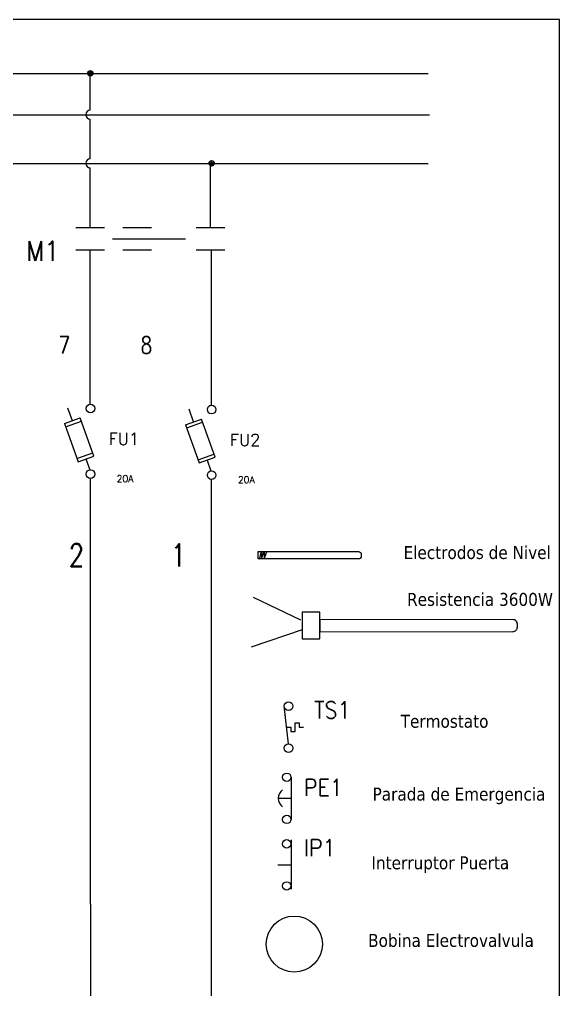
# Model space of a CAD drawing. Header units: millimetres. Extents: x 123.5 to 144.3, y 105.4 to 121.6.
# Drawn here: x 138.24 to 144.26, y 110.8 to 121.59 of the extents above; entities that cross this region are included whole.
import ezdxf
from ezdxf.enums import TextEntityAlignment as Align

# ---------------------------------------------------------------- set-up
doc = ezdxf.new("R2010")
doc.units = ezdxf.units.MM
for name, color, linetype in [('BLK_12AWG', 7, 'Continuous'), ('LINK', 9, 'Continuous'), ('SYMS', 7, 'Continuous'), ('TAGS', 250, 'Continuous'), ('TERMS', 250, 'Continuous'), ('WIREFIXED', 7, 'Continuous'), ('WIRES', 7, 'Continuous')]:
    doc.layers.add(name, color=color, linetype=linetype)
doc.layers.add('WIRENO', color=7, linetype='Continuous', true_color=0x000000)
doc.styles.get("Standard").update_dxf_attribs({"font": 'tahoma.ttf'})
doc.styles.add('WD', font='romans.shx')

# ---------------------------------------------------------------- blocks, each defined once
blk = doc.blocks.new('WDDOT')
for radius in [0.03, 0.0187, 0.00929]:
    blk.add_circle((0, 0), radius)
blk = doc.blocks.new('Resistencia')
at = {"layer": 'WIRENO'}
for p, q in [((112.31, 58.18), (107.01, 60.71)), ((112.43, 57.1), (106.77, 55.17))]:
    blk.add_line(p, q, dxfattribs=at)
blk.add_lwpolyline([(114.4, 59.08), (112.46, 59.08), (112.46, 56.11), (114.4, 56.11)], close=True, dxfattribs=at)
blk.add_lwpolyline([(135.9, 58.24), (114.42, 58.21), (114.42, 56.89), (135.9, 56.92, 0.414214), (136.4, 57.42), (136.4, 57.74, 0.414214)], format="xyb", close=True, dxfattribs=at)
blk = doc.blocks.new('Nivel')
at = {"layer": 'WIRENO'}
for p, q in [((103.38, 60.01), (103.74, 61.39)), ((103.74, 61.39), (103.74, 60.1)), ((103.74, 60.1), (104.25, 61.39)), ((104.25, 61.39), (104.25, 60.07)), ((104.25, 60.07), (104.74, 61.36))]:
    blk.add_line(p, q, dxfattribs=at)
blk.add_lwpolyline([(103.12, 61.39), (121.77, 61.39, -0.414214), (122.27, 60.89), (122.27, 60.54, -0.414214), (121.77, 60.04), (103.12, 60.04)], format="xyb", close=True, dxfattribs=at)
blk = doc.blocks.new('VTS12')
at = {"linetype": 'Continuous'}
blk.add_line((-0.002, -0.1231), (-0.0326, 0.1594), dxfattribs=at)
for p, q in [((-0.0153, 0), (0.0168, 0)), ((0.0168, 0), (0.0168, -0.0312)), ((0.0481, -0.0312), (0.0481, 0.0312)), ((0.0481, 0.0312), (0.0793, 0.0312)), ((0.0793, 0.0312), (0.0793, 0)), ((0.0793, 0), (0.1106, 0)), ((0.0168, -0.0312), (0.0481, -0.0312))]:
    blk.add_line(p, q)
for centre in [(0, 0.1553), (0, -0.1553)]:
    blk.add_circle(centre, 0.0322)
at = {"style": 'WD'}
for tag, p, width in [('INST', (0.1894, 0.3902), 0.7), ('LOC', (0.1894, 0.2206), 0.7), ('TAG1', (0.1894, 0.0644), 0.9), ('XREF', (0.1912, -0.09), 0.7), ('DESC1', (0.1912, -0.242), 0.7), ('DESC2', (0.1912, -0.3982), 0.7), ('RATING1', (0.1875, -0.5545), 0.7), ('WDTAGALT', (0.1868, -0.7158), 0.7)]:
    blk.add_attdef(tag, p, '', height=0.125, dxfattribs=dict(at, width=width))
at = {"linetype": 'Continuous', "style": 'WD'}
for tag, height, flags, p in [('TERM01', 0.125, 8, (-0.055, 0.2066)), ('CAT', 0.01, 9, (-0.0796, -0.0731)), ('MFG', 0.01, 9, (-0.0796, -0.0881))]:
    blk.add_attdef(tag, text='', height=height, dxfattribs=dict(at, flags=flags)).set_placement(p, align=Align.RIGHT)
at = {"color": 7, "style": 'WD', "flags": 1}
for tag, p in [('X2TERM01', (0, 0.1875)), ('X8TERM02', (0, -0.1875))]:
    blk.add_attdef(tag, p, '', height=0.0125, dxfattribs=at)
at = {"color": 7, "style": 'WD'}
for tag, p in [('X4LINK', (-0.1094, 0)), ('X1LINK', (0.1562, 0))]:
    blk.add_attdef(tag, p, '', height=0.01, dxfattribs=at)
at = {"style": 'WD'}
for tag, flags, p in [('CONTACT', 1, (-0.0796, -0.0531)), ('FAMILY', 9, (-0.0796, -0.0365))]:
    blk.add_attdef(tag, text='', height=0.01, dxfattribs=dict(at, flags=flags)).set_placement(p, align=Align.RIGHT)
at = {"linetype": 'Continuous', "style": 'WD', "flags": 9}
blk.add_attdef('ASSYCODE', text='', height=0.01, dxfattribs=at).set_placement((-0.0938, -0.125), align=Align.CENTER)
at = {"linetype": 'Continuous', "style": 'WD', "flags": 8}
blk.add_attdef('TERM02', text='', height=0.125, dxfattribs=at).set_placement((-0.0407, -0.2134), align=Align.TOP_RIGHT)
blk = doc.blocks.new('VPB12M')
for p, q in [((0.0343, -0.1562), (0.0343, 0.1562)), ((-0.0646, 0), (0.0343, 0))]:
    blk.add_line(p, q)
for centre in [(0, 0.1562), (0, -0.1562)]:
    blk.add_circle(centre, 0.0312)
blk.add_arc((0.0156, 0), 0.0781, 126.8699, 233.1301)
at = {"style": 'WD'}
for tag, p, width in [('INST', (0.1269, 0.3434), 0.7), ('LOC', (0.1269, 0.1738), 0.7), ('TAG1', (0.1269, 0.0175), 0.9), ('XREF', (0.1287, -0.1369), 0.7), ('DESC1', (0.1287, -0.2889), 0.7), ('DESC2', (0.1287, -0.4451), 0.7)]:
    blk.add_attdef(tag, p, '', height=0.125, dxfattribs=dict(at, width=width))
at = {"linetype": 'Continuous', "style": 'WD'}
for tag, height, flags, p in [('TERM01', 0.125, 8, (-0.055, 0.2066)), ('CAT', 0.01, 9, (-0.1109, -0.0731)), ('MFG', 0.01, 9, (-0.1109, -0.0881))]:
    blk.add_attdef(tag, text='', height=height, dxfattribs=dict(at, flags=flags)).set_placement(p, align=Align.RIGHT)
at = {"color": 7, "style": 'WD', "flags": 1}
for tag, p in [('X2TERM01', (0, 0.1875)), ('X8TERM02', (0, -0.1875))]:
    blk.add_attdef(tag, p, '', height=0.0125, dxfattribs=at)
at = {"color": 7, "style": 'WD'}
for tag, p in [('X4LINK', (-0.1406, 0)), ('X1LINK', (0.125, 0))]:
    blk.add_attdef(tag, p, '', height=0.01, dxfattribs=at)
at = {"style": 'WD'}
for tag, flags, p in [('CONTACT', 1, (-0.1109, -0.0531)), ('FAMILY', 9, (-0.1109, -0.0365))]:
    blk.add_attdef(tag, text='', height=0.01, dxfattribs=dict(at, flags=flags)).set_placement(p, align=Align.RIGHT)
at = {"linetype": 'Continuous', "style": 'WD', "flags": 9}
blk.add_attdef('ASSYCODE', text='', height=0.01, dxfattribs=at).set_placement((-0.1247, -0.1056), align=Align.CENTER)
at = {"linetype": 'Continuous', "style": 'WD', "flags": 8}
blk.add_attdef('TERM02', text='', height=0.125, dxfattribs=at).set_placement((-0.0407, -0.2134), align=Align.TOP_RIGHT)
blk = doc.blocks.new('VPB12')
for p, q in [((0.0335, 0.1849), (0.0335, -0.1801)), ((-0.0644, 0), (0.0335, 0))]:
    blk.add_line(p, q)
for centre in [(0, 0.1562), (0, -0.1562)]:
    blk.add_circle(centre, 0.0312)
at = {"style": 'WD'}
for tag, p, width in [('INST', (0.1269, 0.3902), 0.7), ('LOC', (0.1269, 0.2206), 0.7), ('TAG1', (0.1269, 0.0644), 0.9), ('XREF', (0.1287, -0.09), 0.7), ('DESC1', (0.1287, -0.242), 0.7), ('DESC2', (0.1287, -0.3982), 0.7)]:
    blk.add_attdef(tag, p, '', height=0.125, dxfattribs=dict(at, width=width))
at = {"linetype": 'Continuous', "style": 'WD'}
for tag, height, flags, p in [('TERM01', 0.125, 8, (-0.055, 0.2223)), ('CAT', 0.01, 9, (0.0141, -0.0731)), ('MFG', 0.01, 9, (0.0141, -0.0881))]:
    blk.add_attdef(tag, text='', height=height, dxfattribs=dict(at, flags=flags)).set_placement(p, align=Align.RIGHT)
at = {"color": 7, "style": 'WD', "flags": 1}
for tag, p in [('X2TERM01', (0, 0.1875)), ('X8TERM02', (0, -0.1875))]:
    blk.add_attdef(tag, p, '', height=0.0125, dxfattribs=at)
at = {"color": 7, "style": 'WD'}
for tag, p in [('X4LINK', (-0.125, 0)), ('X1LINK', (0.125, 0))]:
    blk.add_attdef(tag, p, '', height=0.01, dxfattribs=at)
at = {"style": 'WD'}
for tag, flags, p in [('CONTACT', 1, (0.0141, -0.0531)), ('FAMILY', 9, (0.0141, -0.0365))]:
    blk.add_attdef(tag, text='', height=0.01, dxfattribs=dict(at, flags=flags)).set_placement(p, align=Align.RIGHT)
at = {"linetype": 'Continuous', "style": 'WD', "flags": 9}
blk.add_attdef('ASSYCODE', text='', height=0.01, dxfattribs=at).set_placement((-0.001, -0.1054), align=Align.CENTER)
at = {"linetype": 'Continuous', "style": 'WD', "flags": 8}
blk.add_attdef('TERM02', text='', height=0.125, dxfattribs=at).set_placement((-0.0407, -0.2291), align=Align.TOP_RIGHT)
blk = doc.blocks.new('HCR1')
blk.add_circle((0, 0), 0.1562)
at = {"style": 'WD'}
for tag, height, width, p in [('INST', 0.0625, 0.7, (0.0055, 0.4286)), ('LOC', 0.0625, 0.7, (0.0055, 0.3438)), ('TAG1', 0.1094, 0.9, (0, 0.2024))]:
    blk.add_attdef(tag, text='', height=height, dxfattribs=dict(at, width=width)).set_placement(p, align=Align.CENTER)
at = {"style": 'WD', "flags": 9}
blk.add_attdef('FAMILY', text='', height=0.01, dxfattribs=at).set_placement((-0.0053, 0.1698), align=Align.CENTER)
at = {"linetype": 'Continuous', "style": 'WD', "flags": 1}
for tag, p in [('CAT', (0, 0.1593)), ('MFG', (0, 0.1404))]:
    blk.add_attdef(tag, text='', height=0.01, dxfattribs=at).set_placement(p, align=Align.MIDDLE)
at = {"style": 'WD'}
for tag, p, height, width in [('DESC1', (1.126, 0.0601), 0.1094, 0.9), ('DESC2', (1.126, -0.0828), 0.1094, 0.9), ('DESC3', (1.126, -0.2256), 0.1094, 0.9), ('XREFNO', (1.3251, -0.3928), 0.0938, 0.8), ('XREFNC', (1.3151, -0.5165), 0.0938, 0.8)]:
    blk.add_attdef(tag, p, '', height=height, dxfattribs=dict(at, width=width))
at = {"linetype": 'Continuous', "style": 'WD', "flags": 9}
blk.add_attdef('ASSYCODE', text='', height=0.01, dxfattribs=at).set_placement((0, 0.125), align=Align.CENTER)
at = {"style": 'WD', "flags": 1}
for tag, p in [('X4TERM01', (-0.1562, 0)), ('X1TERM02', (0.1562, 0))]:
    blk.add_attdef(tag, p, '', height=0.0109, dxfattribs=at)
at = {"linetype": 'Continuous', "style": 'WD'}
blk.add_attdef('TERM01', text='', height=0.0625, dxfattribs=at).set_placement((-0.2, -0.0349), align=Align.TOP_RIGHT)
blk.add_attdef('TERM02', text='', height=0.0625, dxfattribs=at).set_placement((0.2, -0.0349), align=Align.TOP_LEFT)
at = {"style": 'WD', "width": 0.8, "flags": 8}
for tag, p in [('NO', (1.1233, -0.3928)), ('NC', (1.1207, -0.5165))]:
    blk.add_attdef(tag, p, '', height=0.0938, dxfattribs=at)
blk = doc.blocks.new('VDS11FR')
for p, q in [((-0.1679, 0.1897), (-0.2099, 0.3075)), ((-0.2415, 0.1635), (-0.0943, 0.216)), ((-0.231, 0.1341), (-0.0838, 0.1865)), ((0.0316, -0.1373), (-0.0943, 0.216)), ((-0.2415, 0.1635), (-0.1156, -0.1897)), ((-0.1261, -0.1603), (0.0211, -0.1078)), ((-0.1156, -0.1897), (0.0316, -0.1373)), ((-0.042, -0.1635), (-0.0061, -0.2642))]:
    blk.add_line(p, q)
for centre in [(0, 0.3038), (0, -0.3038)]:
    blk.add_circle(centre, 0.04)
at = {"style": 'WD', "flags": 8}
blk.add_attdef('TERM02', text='', height=0.0625, dxfattribs=at).set_placement((0.0754, 0.3777), align=Align.TOP_LEFT)
at = {"style": 'WD'}
for tag, p, height, flags in [('X2TERM02', (0, 0.3438), 0.0109, 1), ('X4LINK', (-0.3477, 0), 0.01, 1), ('CONTACT', (-0.3122, 0.0519), 0.01, 9), ('FAMILY', (-0.3122, 0.0335), 0.01, 9), ('X1LINK', (0.1252, 0), 0.01, 1), ('X8TERM01', (0, -0.3438), 0.0109, 1)]:
    blk.add_attdef(tag, p, '', height=height, dxfattribs=dict(at, flags=flags))
at = {"style": 'WD', "width": 0.7}
for tag, p in [('INST', (0.1697, 0.1932)), ('LOC', (0.1697, 0.1084))]:
    blk.add_attdef(tag, p, '', height=0.0625, dxfattribs=at)
blk.add_attdef('RATING1', text='', height=0.0938, rotation=109.62024, dxfattribs=at).set_placement((-0.1049, 0.0131), align=Align.MIDDLE_CENTER)
at = {"style": 'WD', "flags": 9}
for tag, p in [('MFG', (-0.2842, -0.0026)), ('CAT', (-0.2842, 0.0169)), ('ASSYCODE', (-0.2865, -0.0242))]:
    blk.add_attdef(tag, text='', height=0.01, dxfattribs=at).set_placement(p, align=Align.CENTER)
at = {"style": 'WD'}
blk.add_attdef('TAG1', (0.1697, -0.032), '', height=0.1094, dxfattribs=at)
at = {"style": 'WD', "flags": 8}
blk.add_attdef('TERM01', text='', height=0.0625, dxfattribs=at).set_placement((0.399, -0.3145), align=Align.TOP_RIGHT)
blk = doc.blocks.new('VMS21')
at = {"linetype": 'Continuous'}
for p, q in [((-0.08, 0.0625), (0.08, 0.0625)), ((-0.08, -0.0625), (0.08, -0.0625))]:
    blk.add_line(p, q, dxfattribs=at)
at = {"style": 'WD'}
for tag, p, height, width in [('INST', (0.125, 0.1785), 0.0625, 0.7), ('LOC', (0.125, 0.0938), 0.0625, 0.7), ('TAG2', (0.1269, -0.045), 0.1094, 0.9), ('XREF', (0.1287, -0.1369), 0.0625, 0.7), ('DESC1', (0.1287, -0.2264), 0.0625, 0.7), ('DESC2', (0.1287, -0.3112), 0.0625, 0.7)]:
    blk.add_attdef(tag, p, '', height=height, dxfattribs=dict(at, width=width))
at = {"linetype": 'Continuous', "style": 'WD', "width": 0.9, "flags": 8}
blk.add_attdef('TERM01', text='', height=0.0625, dxfattribs=at).set_placement((-0.0312, 0.125), align=Align.RIGHT)
at = {"color": 7, "style": 'WD', "flags": 1}
for tag, p in [('X2TERM01', (0, 0.0625)), ('X8TERM02', (0, -0.0625))]:
    blk.add_attdef(tag, p, '', height=0.0109, dxfattribs=at)
at = {"style": 'WD'}
for tag, p, flags in [('FAMILY', (-0.1808, 0.0031), 9), ('CONTACT', (-0.1808, -0.0135), 1)]:
    blk.add_attdef(tag, p, '', height=0.01, dxfattribs=dict(at, flags=flags))
at = {"color": 7, "style": 'WD'}
for tag, p in [('X4LINK', (-0.1406, 0)), ('X1LINK', (0.125, 0))]:
    blk.add_attdef(tag, p, '', height=0.01, dxfattribs=at)
at = {"linetype": 'Continuous', "style": 'WD', "width": 0.9, "flags": 8}
blk.add_attdef('TERM02', text='', height=0.0625, dxfattribs=at).set_placement((-0.0312, -0.125), align=Align.TOP_RIGHT)
blk = doc.blocks.new('WD_WNH')
at = {"linetype": 'Continuous', "style": 'WD', "width": 0.8}
blk.add_attdef('WIRENO', text='', height=0.125, dxfattribs=at).set_placement((0, 0.0625), align=Align.CENTER)
at = {"style": 'WD', "flags": 1}
for tag, p in [('W01USER', (0, 0.0781)), ('W02USER', (0, 0.0703)), ('W03USER', (0, 0.0625)), ('W04USER', (0, 0.0547)), ('W05USER', (0, 0.0469)), ('W06USER', (0, 0.0391)), ('W07USER', (0, 0.0312)), ('W08USER', (0, 0.0234)), ('W09USER', (0, 0.0156)), ('W10USER', (0, 0.0078))]:
    blk.add_attdef(tag, text='', height=0.005, dxfattribs=at).set_placement(p, align=Align.CENTER)
blk = doc.blocks.new('WD_WNV')
at = {"style": 'WD', "flags": 1}
for tag, p in [('W01USER', (-0.0625, 0.0938)), ('W02USER', (-0.0625, 0.0859)), ('W03USER', (-0.0625, 0.0781)), ('W04USER', (-0.0625, 0.0703)), ('W05USER', (-0.0625, 0.0625)), ('W06USER', (-0.0625, 0.0547)), ('W07USER', (-0.0625, 0.0469)), ('W08USER', (-0.0625, 0.0391)), ('W09USER', (-0.0625, 0.0312)), ('W10USER', (-0.0625, 0.0234))]:
    blk.add_attdef(tag, text='', height=0.005, dxfattribs=at).set_placement(p, align=Align.CENTER)
at = {"linetype": 'Continuous', "style": 'WD', "width": 0.8}
blk.add_attdef('WIRENO', text='', height=0.125, dxfattribs=at).set_placement((-0.05, 0), align=Align.MIDDLE_RIGHT)

msp = doc.modelspace()

# ---------------------------------------------------------------- linework, layer by layer
at = {"color": 7, "linetype": 'Continuous'}
for p, q in [((144.256, 121.59), (123.506, 121.59)), ((144.256, 105.405), (144.256, 121.59))]:
    msp.add_line(p, q, dxfattribs=at)
at = {"layer": 'BLK_12AWG'}
for p, q in [((124.418, 120.99), (142.793, 120.99)), ((139.031, 120.581), (139.031, 120.99)), ((124.433, 120.531), (142.808, 120.531)), ((139.031, 120.04), (139.031, 120.481)), ((124.418, 119.99), (142.793, 119.99)), ((140.37, 119.277), (140.37, 119.976)), ((139.031, 119.277), (139.031, 119.94)), ((139.031, 117.312), (139.031, 119.027))]:
    msp.add_line(p, q, dxfattribs=at)
for centre in [(139.031, 120.531), (139.031, 119.99)]:
    msp.add_arc(centre, 0.05, 90, 270, dxfattribs=at)
at = {"layer": 'LINK'}
msp.add_lwpolyline([(139.28, 119.15), (140.09, 119.15)], dxfattribs=at)
at = {"layer": 'WIRES'}
for p, q in [((140.382, 117.299), (140.382, 119.027)), ((139.031, 116.487), (139.031, 111.752)), ((140.382, 115.691), (140.382, 116.474)), ((140.381, 112.661), (140.381, 115.691)), ((140.381, 109.58), (140.381, 112.661)), ((139.035, 111.752), (139.035, 109.466))]:
    msp.add_line(p, q, dxfattribs=at)

# ---------------------------------------------------------------- block references
at = {"layer": 'SYMS'}
for p in [(139.031, 120.99), (140.382, 119.99)]:
    msp.add_blockref('WDDOT', p, dxfattribs=at)
ref = msp.add_blockref('VMS21', (139.031, 119.152), dxfattribs=dict(at, xscale=2, yscale=2, zscale=2))
ref.add_attrib('TAG2', 'M1', (138.316, 118.906), dxfattribs={"layer": 'TAGS', "height": 0.2188, "style": 'WD', "width": 0.9})
at = {"layer": 'SYMS', "xscale": 2, "yscale": 2, "zscale": 2}
for name, p in [('VMS21', (139.554, 119.152)), ('VMS21', (140.37, 119.152)), ('HCR1', (141.302, 111.309))]:
    msp.add_blockref(name, p, dxfattribs=at)
at = {"layer": 'SYMS'}
ref = msp.add_blockref('VDS11FR', (139.033, 116.9), dxfattribs=dict(at, xscale=1.2, yscale=1.2, zscale=1.2))
ref.add_attrib('TAG1', 'FU1', (139.236, 116.861), dxfattribs={"layer": 'TAGS', "height": 0.1313, "style": 'WD'})
ref.add_attrib('TERM01', '20A', dxfattribs={"layer": 'TERMS', "height": 0.075, "style": 'WD', "flags": 8}).set_placement((139.511, 116.522), align=Align.TOP_RIGHT)
ref = msp.add_blockref('VDS11FR', (140.382, 116.887), dxfattribs=dict(at, xscale=1.2, yscale=1.2, zscale=1.2))
ref.add_attrib('TAG1', 'FU2', (140.586, 116.849), dxfattribs={"layer": 'TAGS', "height": 0.1313, "style": 'WD'})
ref.add_attrib('TERM01', '20A', dxfattribs={"layer": 'TERMS', "height": 0.075, "style": 'WD', "flags": 8}).set_placement((140.861, 116.51), align=Align.TOP_RIGHT)
ref = msp.add_blockref('VTS12', (141.239, 113.721), dxfattribs=dict(at, xscale=1.5, yscale=1.5, zscale=1.5))
ref.add_attrib('TAG1', 'TS1', (141.523, 113.818), dxfattribs={"layer": 'TAGS', "height": 0.1875, "style": 'WD', "width": 0.9})
ref = msp.add_blockref('VPB12M', (141.218, 112.93), dxfattribs=dict(at, xscale=1.5, yscale=1.5, zscale=1.5))
ref.add_attrib('TAG1', 'PE1', (141.408, 112.956), dxfattribs={"layer": 'TAGS', "height": 0.1875, "style": 'WD', "width": 0.9})
ref = msp.add_blockref('VPB12', (141.217, 112.19), dxfattribs=dict(at, xscale=1.5, yscale=1.5, zscale=1.5))
ref.add_attrib('TAG1', 'IP1', (141.408, 112.286), dxfattribs={"layer": 'TAGS', "height": 0.1875, "style": 'WD', "width": 0.9})
at = {"layer": 'WIREFIXED'}
ref = msp.add_blockref('WD_WNH', (138.853, 115.238), dxfattribs=dict(at, xscale=2, yscale=2, zscale=2))
ref.add_attrib('WIRENOF', '2', dxfattribs={"linetype": 'Continuous', "height": 0.25, "style": 'WD', "width": 0.8}).set_placement((138.877, 115.434), align=Align.BOTTOM_CENTER)
ref = msp.add_blockref('WD_WNH', (139.988, 115.238), dxfattribs=dict(at, xscale=2, yscale=2, zscale=2))
ref.add_attrib('WIRENOF', '1', dxfattribs={"linetype": 'Continuous', "height": 0.25, "style": 'WD', "width": 0.8}).set_placement((140.012, 115.434), align=Align.BOTTOM_CENTER)
at = {"layer": 'WIRENO'}
ref = msp.add_blockref('WD_WNV', (138.973, 118.024), dxfattribs=dict(at, xscale=1.5, yscale=1.5, zscale=1.5))
ref.add_attrib('WIRENO', '7', dxfattribs={"linetype": 'Continuous', "height": 0.188, "style": 'WD', "width": 0.8}).set_placement((138.807, 117.969), align=Align.MIDDLE_RIGHT)
ref = msp.add_blockref('WD_WNV', (139.886, 118.024), dxfattribs=dict(at, xscale=1.5, yscale=1.5, zscale=1.5))
ref.add_attrib('WIRENO', '8', dxfattribs={"linetype": 'Continuous', "height": 0.188, "style": 'WD', "width": 0.8}).set_placement((139.72, 117.969), align=Align.MIDDLE_RIGHT)
for name, p, xscale, yscale, zscale in [('Nivel', (134.712, 111.989), 0.06, 0.06, 0.06), ('Resistencia', (130.145, 109.093), 0.1, 0.1, 0.1)]:
    msp.add_blockref(name, p, dxfattribs=dict(at, xscale=xscale, yscale=yscale, zscale=zscale))

# ---------------------------------------------------------------- texts
at = {"char_height": 0.144, "attachment_point": 1}
for s, insert in [('\\A1;Electrodos de Nivel', (142.518, 115.735)), ('\\A1;Resistencia 3600W', (142.557, 115.214)), ('\\A1;Termostato', (142.486, 113.859)), ('\\A1;Parada de Emergencia', (142.173, 113.049)), ('\\A1;Interruptor Puerta', (142.161, 112.285)), ('\\A1;Bobina Electrovalvula', (142.124, 111.422))]:
    msp.add_mtext_dynamic_manual_height_columns(s, width=44.8708, gutter_width=1, heights=[0], dxfattribs=dict(at, insert=insert))

doc.saveas('drawing.dxf')
